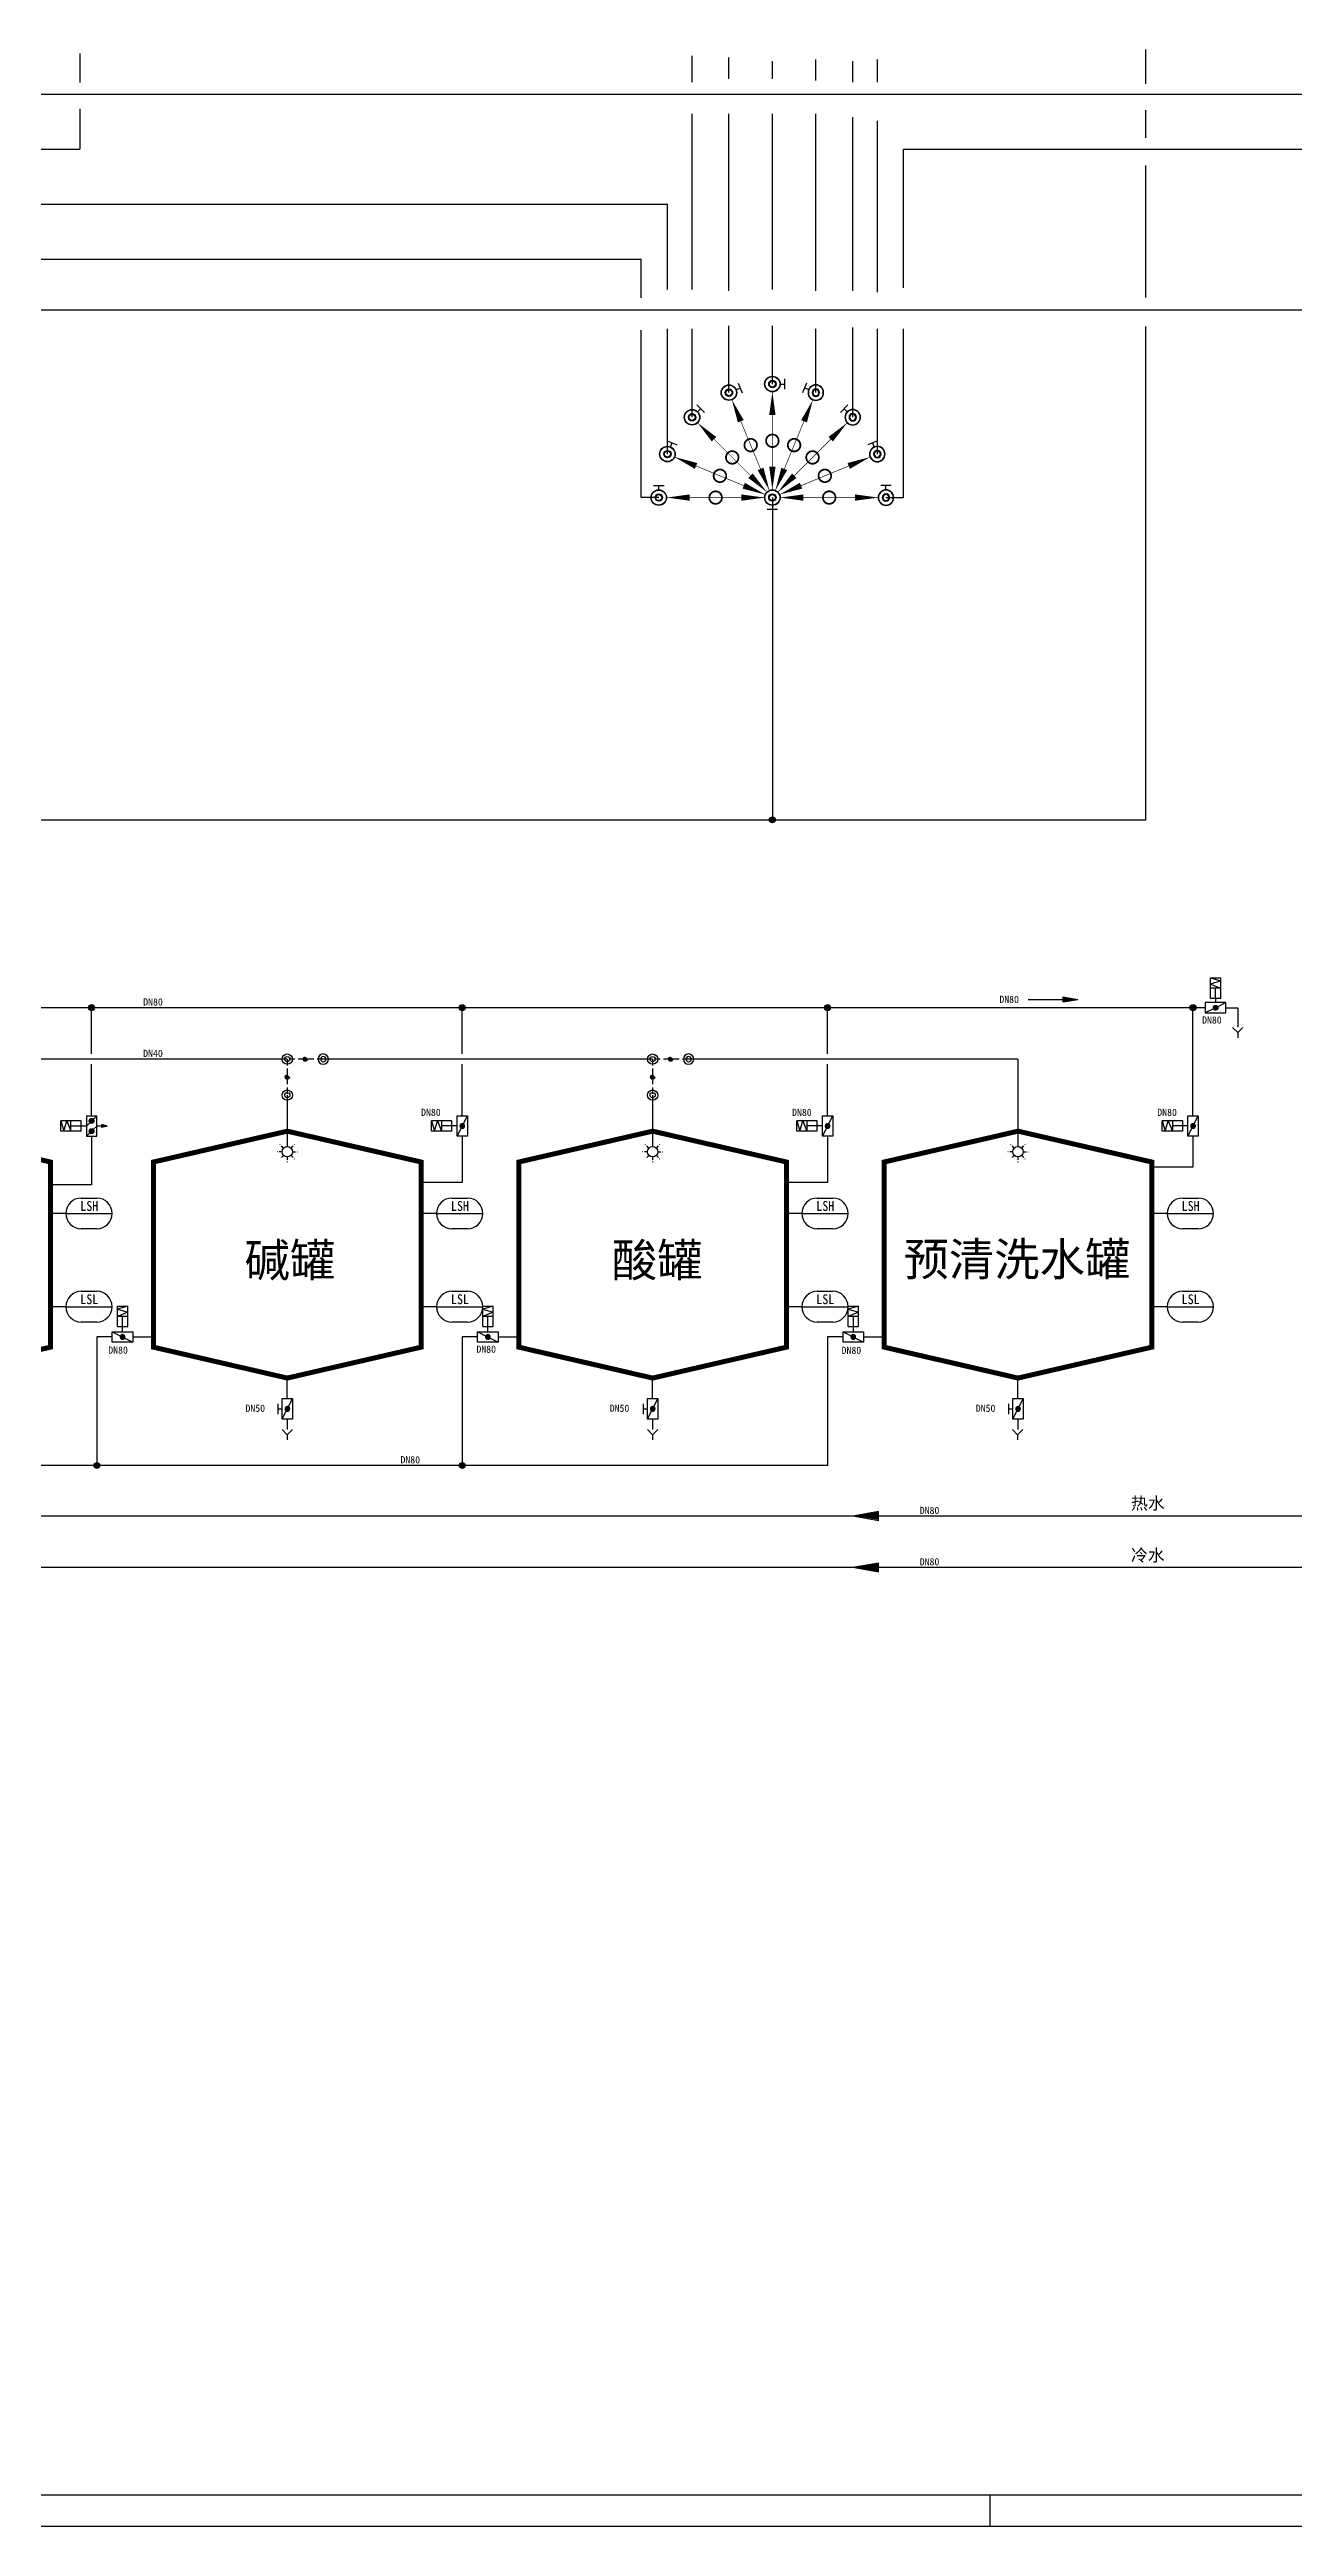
# Model space of a CAD drawing. Header units: millimetres. Extents: x 702 to 1891, y -286 to 555.
# Drawn here: x 1171.5 to 1369.2, y -286.1 to 107.7 of the extents above; entities that cross this region are included whole.
import ezdxf
from ezdxf.enums import TextEntityAlignment as Align

# ---------------------------------------------------------------- set-up
doc = ezdxf.new("R2010")
doc.units = ezdxf.units.MM
doc.header["$MEASUREMENT"] = 0
doc.linetypes.add('1', pattern=[0])
doc.linetypes.add('GESTRICHELT', pattern=[0.75, 0.5, -0.25])
doc.layers.get('0').update_dxf_attribs({"linetype": 'CONTINUOUS'})
for name, color, linetype in [('CIP', 24, 'CONTINUOUS'), ('DUENN', 7, 'CONTINUOUS'), ('GESTRICHELT', 6, 'GESTRICHELT'), ('SYMBOLE', 3, 'CONTINUOUS'), ('TEXT', 7, 'CONTINUOUS')]:
    doc.layers.add(name, color=color, linetype=linetype)

# ---------------------------------------------------------------- blocks, each defined once
blk = doc.blocks.new('A$C0B47380F')
for p, q in [((1184, 5), (20, 5)), ((619, 5), (619, 0)), ((1189, 0), (0, 0))]:
    blk.add_line(p, q)
blk = doc.blocks.new('P')
at = {"color": 3, "linetype": 'Continuous'}
for p, q in [((0, 2.2), (12.5, 0)), ((0, -2.2), (0, 2.2)), ((0, 1.7), (9.8, 0)), ((0, 1.3), (7.1, 0)), ((0, 0.8), (4.4, 0)), ((0, 0.3), (1.7, 0)), ((0, 0), (12.5, 0)), ((0, -2.2), (12.5, 0)), ((0, -0.3), (1.7, 0)), ((0, -0.8), (4.4, 0)), ((0, -1.3), (7.1, 0)), ((0, -1.7), (9.8, 0))]:
    blk.add_line(p, q, dxfattribs=at)
blk = doc.blocks.new('P501')
at = {"color": 3}
for radius in [2.5, 1.25]:
    blk.add_circle((0, 0), radius, dxfattribs=at)
blk = doc.blocks.new('K587')
at = {"color": 3, "linetype": '1'}
for p, q in [((0, 2.5), (10, 2.5)), ((0, -2.5), (0, 2.5)), ((0, 2.5), (4, 0.5)), ((2.5, 4.5), (7.5, 4.5)), ((3.867323, 0.097151), (3.860403, -0.016551)), ((3.862499, 0.041555), (4.918846, 1.097903)), ((3.862618, -0.099747), (5.060149, 1.097784)), ((3.885673, 0.209575), (3.867323, 0.097151)), ((3.877821, -0.225965), (5.186367, 1.08258)), ((3.884744, 0.205221), (4.75518, 1.075658)), ((3.915266, 0.319575), (3.885673, 0.209575)), ((3.904503, -0.340705), (5.301106, 1.055899)), ((3.955801, 0.426031), (3.915266, 0.319575)), ((3.940591, -0.446038), (5.40644, 1.019811)), ((3.949481, 0.41138), (4.549022, 1.010921)), ((4.006864, 0.527857), (3.955801, 0.426031)), ((3.984798, -0.543252), (5.503654, 0.975603)), ((4.067934, 0.624014), (4.006864, 0.527857)), ((4.036295, -0.633177), (5.593579, 0.924107)), ((4.13839, 0.713524), (4.067934, 0.624014)), ((4.09455, -0.716344), (5.676745, 0.865852)), ((4.217512, 0.795472), (4.13839, 0.713524)), ((4.159246, -0.793069), (5.753471, 0.801156)), ((4.304495, 0.869024), (4.217512, 0.795472)), ((4.230237, -0.863499), (5.823901, 0.730165)), ((4.398451, 0.93343), (4.304495, 0.869024)), ((4.30753, -0.927627), (5.888028, 0.652871)), ((4.391286, -0.985292), (5.945694, 0.569116)), ((4.498423, 0.988033), (4.398451, 0.93343)), ((4.481838, -1.036162), (5.996564, 0.478564)), ((4.603391, 1.032277), (4.498423, 0.988033)), ((4.579739, -1.079682), (6.040084, 0.380662)), ((4.712286, 1.065711), (4.603391, 1.032277)), ((4.685853, -1.114989), (6.075391, 0.274548)), ((4.823997, 1.087993), (4.712286, 1.065711)), ((4.80152, -1.140744), (6.101145, 0.158881)), ((4.937386, 1.098897), (4.823997, 1.087993)), ((4.928909, -1.154777), (6.115178, 0.031493)), ((5.051296, 1.098312), (4.937386, 1.098897)), ((5, 4.5), (5, 2.5)), ((5.164567, 1.086243), (5.051296, 1.098312)), ((5.276043, 1.062813), (5.164567, 1.086243)), ((5.384588, 1.028262), (5.276043, 1.062813)), ((5.489096, 0.982942), (5.384588, 1.028262)), ((5.588502, 0.927313), (5.489096, 0.982942)), ((5.681791, 0.861945), (5.588502, 0.927313)), ((5.768013, 0.787503), (5.681791, 0.861945)), ((5.846289, 0.704745), (5.768013, 0.787503)), ((5.915821, 0.614517), (5.846289, 0.704745)), ((5.975899, 0.517736), (5.915821, 0.614517)), ((6.025913, 0.415391), (5.975899, 0.517736)), ((6.065351, 0.308524), (6.025913, 0.415391)), ((6.093812, 0.198225), (6.065351, 0.308524)), ((6.111005, 0.085618), (6.093812, 0.198225)), ((6.116756, -0.028148), (6.111005, 0.085618)), ((10, 2.5), (10, -2.5)), ((10, -2.5), (0, -2.5)), ((3.860403, -0.016551), (3.864984, -0.13037)), ((3.864984, -0.13037), (3.881019, -0.243148)), ((3.881019, -0.243148), (3.908345, -0.353734)), ((3.908345, -0.353734), (3.946682, -0.461)), ((3.946682, -0.461), (3.995641, -0.563854)), ((3.995641, -0.563854), (4.054722, -0.661247)), ((4.054722, -0.661247), (4.123322, -0.752186)), ((4.123322, -0.752186), (4.200743, -0.835743)), ((4.200743, -0.835743), (4.286196, -0.911068)), ((4.286196, -0.911068), (4.378808, -0.977392)), ((4.378808, -0.977392), (4.477636, -1.034039)), ((4.477636, -1.034039), (4.581673, -1.080431)), ((4.581673, -1.080431), (4.689857, -1.116097)), ((4.689857, -1.116097), (4.801087, -1.140671)), ((4.801087, -1.140671), (4.914227, -1.153904)), ((4.914227, -1.153904), (5.028126, -1.15566)), ((5.028126, -1.15566), (5.14162, -1.145922)), ((5.07183, -1.153276), (6.113678, -0.111429)), ((5.14162, -1.145922), (5.253555, -1.124789)), ((5.238125, -1.128403), (6.088805, -0.277723)), ((5.253555, -1.124789), (5.362787, -1.092477)), ((5.362787, -1.092477), (5.468205, -1.049314)), ((5.450509, -1.05744), (6.017842, -0.490107)), ((5.468205, -1.049314), (5.568733, -0.995741)), ((5.568733, -0.995741), (5.663346, -0.932304)), ((5.663346, -0.932304), (5.75108, -0.85965)), ((5.75108, -0.85965), (5.831041, -0.77852)), ((5.831041, -0.77852), (5.902413, -0.689739)), ((5.902413, -0.689739), (5.964469, -0.594215)), ((5.964469, -0.594215), (6.016575, -0.492919)), ((6, -0.5), (10, -2.5)), ((6.016575, -0.492919), (6.058202, -0.386886)), ((6.058202, -0.386886), (6.088925, -0.277195)), ((6.088925, -0.277195), (6.108429, -0.164966)), ((6.108429, -0.164966), (6.116517, -0.051341)), ((6.116517, -0.051341), (6.116756, -0.028148))]:
    blk.add_line(p, q, dxfattribs=at)
blk = doc.blocks.new('00582')
at = {"layer": 'SYMBOLE'}
for p, q in [((-2.5, 2.5), (0, 0)), ((0, 0), (2.5, 2.5)), ((0, 0), (0, -2.5))]:
    blk.add_line(p, q, dxfattribs=at)
blk = doc.blocks.new('K667')
at = {"color": 3, "linetype": '1'}
for p, q in [((2.5, 15), (7.5, 15)), ((7.5, 15), (2.5, 13.5)), ((2.5, 5), (2.5, 15)), ((2.5, 13.5), (7.5, 12)), ((7.5, 5), (7.5, 15)), ((0, 2.5), (10, 2.5)), ((0, 2.5), (10, -2.5)), ((0, -2.5), (0, 2.5)), ((7.5, 12), (2.5, 10)), ((7.5, 10), (2.5, 10)), ((2.5, 5), (7.5, 5)), ((3.867323, 0.097151), (3.860403, -0.016551)), ((3.862499, 0.041555), (4.918846, 1.097903)), ((3.862618, -0.099747), (5.060149, 1.097784)), ((3.885673, 0.209575), (3.867323, 0.097151)), ((3.877821, -0.225965), (5.186367, 1.08258)), ((3.884744, 0.205221), (4.75518, 1.075658)), ((3.915266, 0.319575), (3.885673, 0.209575)), ((3.904503, -0.340705), (5.301106, 1.055899)), ((3.955801, 0.426031), (3.915266, 0.319575)), ((3.940591, -0.446038), (5.40644, 1.019811)), ((3.949481, 0.41138), (4.549022, 1.010921)), ((4.006864, 0.527857), (3.955801, 0.426031)), ((3.984798, -0.543252), (5.503654, 0.975603)), ((4.067934, 0.624014), (4.006864, 0.527857)), ((4.036295, -0.633177), (5.593579, 0.924107)), ((4.13839, 0.713524), (4.067934, 0.624014)), ((4.09455, -0.716344), (5.676745, 0.865852)), ((4.217512, 0.795472), (4.13839, 0.713524)), ((4.159246, -0.793069), (5.753471, 0.801156)), ((4.304495, 0.869024), (4.217512, 0.795472)), ((4.230237, -0.863499), (5.823901, 0.730165)), ((4.398451, 0.93343), (4.304495, 0.869024)), ((4.30753, -0.927627), (5.888028, 0.652871)), ((4.391286, -0.985292), (5.945694, 0.569116)), ((4.498423, 0.988033), (4.398451, 0.93343)), ((4.481838, -1.036162), (5.996564, 0.478564)), ((4.603391, 1.032277), (4.498423, 0.988033)), ((4.579739, -1.079682), (6.040084, 0.380662)), ((4.712286, 1.065711), (4.603391, 1.032277)), ((4.685853, -1.114989), (6.075391, 0.274548)), ((4.823997, 1.087993), (4.712286, 1.065711)), ((4.80152, -1.140744), (6.101145, 0.158881)), ((4.937386, 1.098897), (4.823997, 1.087993)), ((4.928909, -1.154777), (6.115178, 0.031493)), ((5.051296, 1.098312), (4.937386, 1.098897)), ((5, 5), (5, 10)), ((5, 2.5), (5, 5)), ((5.164567, 1.086243), (5.051296, 1.098312)), ((5.276043, 1.062813), (5.164567, 1.086243)), ((5.384588, 1.028262), (5.276043, 1.062813)), ((5.489096, 0.982942), (5.384588, 1.028262)), ((5.588502, 0.927313), (5.489096, 0.982942)), ((5.681791, 0.861945), (5.588502, 0.927313)), ((5.768013, 0.787503), (5.681791, 0.861945)), ((5.846289, 0.704745), (5.768013, 0.787503)), ((5.915821, 0.614517), (5.846289, 0.704745)), ((5.975899, 0.517736), (5.915821, 0.614517)), ((6.025913, 0.415391), (5.975899, 0.517736)), ((6.065351, 0.308524), (6.025913, 0.415391)), ((6.093812, 0.198225), (6.065351, 0.308524)), ((6.111005, 0.085618), (6.093812, 0.198225)), ((6.116756, -0.028148), (6.111005, 0.085618)), ((10, 2.5), (10, -2.5)), ((10, -2.5), (0, -2.5)), ((3.860403, -0.016551), (3.864984, -0.13037)), ((3.864984, -0.13037), (3.881019, -0.243148)), ((3.881019, -0.243148), (3.908345, -0.353734)), ((3.908345, -0.353734), (3.946682, -0.461)), ((3.946682, -0.461), (3.995641, -0.563854)), ((3.995641, -0.563854), (4.054722, -0.661247)), ((4.054722, -0.661247), (4.123322, -0.752186)), ((4.123322, -0.752186), (4.200743, -0.835743)), ((4.200743, -0.835743), (4.286196, -0.911068)), ((4.286196, -0.911068), (4.378808, -0.977392)), ((4.378808, -0.977392), (4.477636, -1.034039)), ((4.477636, -1.034039), (4.581673, -1.080431)), ((4.581673, -1.080431), (4.689857, -1.116097)), ((4.689857, -1.116097), (4.801087, -1.140671)), ((4.801087, -1.140671), (4.914227, -1.153904)), ((4.914227, -1.153904), (5.028126, -1.15566)), ((5.028126, -1.15566), (5.14162, -1.145922)), ((5.07183, -1.153276), (6.113678, -0.111429)), ((5.14162, -1.145922), (5.253555, -1.124789)), ((5.238125, -1.128403), (6.088805, -0.277723)), ((5.253555, -1.124789), (5.362787, -1.092477)), ((5.362787, -1.092477), (5.468205, -1.049314)), ((5.450509, -1.05744), (6.017842, -0.490107)), ((5.468205, -1.049314), (5.568733, -0.995741)), ((5.568733, -0.995741), (5.663346, -0.932304)), ((5.663346, -0.932304), (5.75108, -0.85965)), ((5.75108, -0.85965), (5.831041, -0.77852)), ((5.831041, -0.77852), (5.902413, -0.689739)), ((5.902413, -0.689739), (5.964469, -0.594215)), ((5.964469, -0.594215), (6.016575, -0.492919)), ((6.016575, -0.492919), (6.058202, -0.386886)), ((6.058202, -0.386886), (6.088925, -0.277195)), ((6.088925, -0.277195), (6.108429, -0.164966)), ((6.108429, -0.164966), (6.116517, -0.051341)), ((6.116517, -0.051341), (6.116756, -0.028148))]:
    blk.add_line(p, q, dxfattribs=at)
blk = doc.blocks.new('T961')
at = {"color": 6, "linetype": 'GESTRICHELT', "ltscale": 3}
for p, q in [((-2.5, 0), (-5, 0)), ((-1.8, 1.8), (-3.5, 3.5)), ((1.8, 1.8), (3.5, 3.5)), ((2.5, 0), (5, 0)), ((-1.8, -1.8), (-3.5, -3.5)), ((0, -2.5), (0, -5)), ((1.8, -1.8), (3.5, -3.5))]:
    blk.add_line(p, q, dxfattribs=at)
at = {"color": 3}
blk.add_circle((0, 0), 2.5, dxfattribs=at)
blk = doc.blocks.new('A$C41CB2FE5')
at = {"layer": 'SYMBOLE'}
for p, q in [((-1.14, 2.07), (0, 2.07)), ((0, 3.46), (0, 0.68))]:
    blk.add_line(p, q, dxfattribs=at)
for radius in [2.07, 1.98, 0.98, 0.814]:
    blk.add_circle((-3.21, 2.07), radius, dxfattribs=at)

msp = doc.modelspace()

# ---------------------------------------------------------------- hatches: boundary and pattern name
h = msp.add_hatch(color=6)
h.paths.add_polyline_path([(1212.48, -52.8, 1), (1211.82, -52.8)])
h.paths.add_polyline_path([(1212.48, -52.8), (1211.82, -52.8, 1)])
h.paths.add_polyline_path([(1209.29, -55.33, 0.414214), (1208.96, -55.66, 0.414214), (1209.29, -55.99)])
h.paths.add_polyline_path([(1209.29, -55.99, 0.414214), (1209.61, -55.66, 0.414214), (1209.29, -55.33)])
h = msp.add_hatch(color=6)
h.paths.add_polyline_path([(1270.54, -52.8, 1), (1269.88, -52.8)])
h.paths.add_polyline_path([(1270.54, -52.8), (1269.88, -52.8, 1)])
h.paths.add_polyline_path([(1267.35, -55.33, 0.414214), (1267.02, -55.66, 0.414214), (1267.35, -55.99)])
h.paths.add_polyline_path([(1267.35, -55.99, 0.414214), (1267.68, -55.66, 0.414214), (1267.35, -55.33)])
at = {"layer": 'SYMBOLE', "linetype": 'Continuous'}
h = msp.add_hatch(dxfattribs=at)
h.set_pattern_fill('ANSI37', color=256, scale=0.196268, angle=90, style=0)
h.set_pattern_definition([(135, (1524.117466, -328.333985), (-0.0173477799, -0.0173477799), []), (225, (1524.117466, -328.333985), (0.0173477799, -0.0173477799), [])])
h.paths.add_polyline_path([(1178.56, -62.61, 1), (1177.81, -62.61, 1)])
h = msp.add_hatch(dxfattribs=at)
h.set_pattern_fill('ANSI37', color=256, scale=0.392535, angle=90, style=0)
h.set_pattern_definition([(135, (1524.117466, -328.333985), (-0.03469556, -0.03469556), []), (225, (1524.117466, -328.333985), (0.03469556, -0.03469556), [])])
h.paths.add_polyline_path([(1178.56, -64.25, 1), (1177.81, -64.25, 1)])
at = {"layer": 'TEXT'}
for points in [[(1286.86, -14.76, 1), (1285.91, -14.76, 1)], [(1178.66, -44.62, 1), (1177.71, -44.62, 1)], [(1237.57, -44.62, 1), (1236.62, -44.62, 1)], [(1295.63, -44.62, 1), (1294.68, -44.62, 1)], [(1353.69, -44.62, 1), (1352.74, -44.62, 1)], [(1179.5, -117.4, 1), (1178.55, -117.4, 1)], [(1237.57, -117.4, 1), (1236.62, -117.4, 1)]]:
    msp.add_hatch(color=256, dxfattribs=at).paths.add_polyline_path(points)

# ---------------------------------------------------------------- linework, layer by layer
at = {"color": 42}
for p, q in [((1273.62, 102.5), (1273.62, 106.69)), ((1279.47, 103.06), (1279.47, 106.41)), ((1345.74, 102.24), (1345.74, 107.7)), ((1286.38, 103.06), (1286.38, 105.85)), ((1293.29, 102.78), (1293.29, 106.13)), ((1299.14, 102.5), (1299.14, 105.85)), ((1303.06, 102.5), (1303.06, 106.13)), ((1273.62, 69.57), (1273.62, 97.48)), ((1279.47, 69.34), (1279.47, 97.48)), ((1286.38, 69.57), (1286.38, 97.48)), ((1293.29, 69.34), (1293.29, 97.48)), ((1299.14, 69.34), (1299.14, 96.92)), ((1303.06, 69.12), (1303.06, 96.36)), ((1345.74, 93.64), (1345.74, 98.05)), ((1307.21, 91.86), (1704.11, 91.86)), ((1307.21, 69.79), (1307.21, 91.86)), ((1345.74, 68.26), (1345.74, 89.24)), ((1146.01, 83.12), (1269.71, 83.12)), ((1269.71, 69.57), (1269.71, 83.12)), ((1112.54, 74.38), (1265.55, 74.38)), ((1265.55, 68.22), (1265.55, 74.38)), ((1265.55, 36.47), (1265.55, 63.08)), ((1269.71, 43.38), (1269.71, 63.3)), ((1273.62, 49.24), (1273.62, 63.3)), ((1279.47, 53.15), (1279.47, 63.75)), ((1286.38, 54.52), (1286.38, 63.75)), ((1293.29, 53.15), (1293.29, 63.3)), ((1299.14, 49.24), (1299.14, 63.53)), ((1303.06, 43.38), (1303.06, 63.3)), ((1307.21, 36.47), (1307.21, 63.3)), ((1345.74, -14.76), (1345.74, 63.65)), ((1286.38, 36.47), (1286.38, -14.76)), ((1054.73, -14.76), (1345.74, -14.76)), ((1294.31, -44.62), (1054.73, -44.62)), ((1353.22, -44.62), (1132.42, -44.62)), ((1178.18, -51.98), (1178.18, -44.62)), ((1237.09, -51.98), (1237.09, -44.62)), ((1295.15, -51.98), (1295.15, -44.62)), ((1353.22, -61.79), (1353.22, -44.62)), ((1355.18, -44.62), (1353.22, -44.62)), ((1358.45, -44.62), (1360.33, -44.62)), ((1360.33, -44.62), (1360.33, -47.7)), ((1178.18, -61.79), (1178.18, -53.62)), ((1237.09, -61.79), (1237.09, -53.62)), ((1295.15, -61.79), (1295.15, -53.62)), ((1178.18, -65.06), (1178.18, -72.77)), ((1237.09, -65.06), (1237.09, -72.42)), ((1295.15, -65.06), (1295.15, -72.42)), ((1353.22, -65.06), (1353.22, -69.97)), ((1353.22, -69.97), (1346.67, -69.97)), ((1178.18, -72.77), (1171.59, -72.77)), ((1237.09, -72.42), (1230.55, -72.42)), ((1295.15, -72.42), (1288.61, -72.42))]:
    msp.add_line(p, q, dxfattribs=at)
at = {"color": 111}
msp.add_line((1014.88, 100.6), (1719.71, 100.6), dxfattribs=at)
at = {"color": 6}
msp.add_line((975.84, 66.33), (1425.89, 66.33), dxfattribs=at)
for p, q in [((1268.33, 36.47), (1265.55, 36.47)), ((1304.43, 36.47), (1307.21, 36.47)), ((1327.04, -43.3), (1332.59, -43.3))]:
    msp.add_line(p, q)
at = {"color": 3, "linetype": '1'}
for p, q in [((1357.64, -43.15), (1356, -43.15)), ((1356.82, -43.15), (1356.82, -43.8)), ((1355.18, -43.8), (1355.18, -45.44)), ((1358.45, -43.8), (1355.18, -43.8)), ((1356.49, -44.78), (1355.18, -45.44)), ((1355.18, -45.44), (1358.45, -45.44)), ((1356.45, -44.63), (1356.46, -44.59)), ((1356.84, -45), (1356.45, -44.61)), ((1356.45, -44.64), (1356.45, -44.63)), ((1356.46, -44.67), (1356.45, -44.64)), ((1356.8, -45), (1356.45, -44.66)), ((1356.46, -44.55), (1356.47, -44.52)), ((1356.46, -44.59), (1356.46, -44.55)), ((1356.88, -44.99), (1356.46, -44.57)), ((1356.46, -44.71), (1356.46, -44.67)), ((1356.47, -44.75), (1356.46, -44.71)), ((1356.74, -44.99), (1356.46, -44.71)), ((1356.47, -44.52), (1356.48, -44.48)), ((1356.92, -44.98), (1356.47, -44.53)), ((1356.49, -44.78), (1356.47, -44.75)), ((1356.48, -44.48), (1356.5, -44.45)), ((1356.96, -44.97), (1356.48, -44.5)), ((1356.99, -44.96), (1356.49, -44.46)), ((1356.5, -44.81), (1356.49, -44.78)), ((1356.67, -44.97), (1356.49, -44.78)), ((1356.5, -44.45), (1356.52, -44.42)), ((1356.52, -44.85), (1356.5, -44.81)), ((1357.02, -44.94), (1356.51, -44.43)), ((1356.52, -44.42), (1356.54, -44.39)), ((1356.55, -44.87), (1356.52, -44.85)), ((1357.05, -44.92), (1356.53, -44.41)), ((1356.54, -44.39), (1356.57, -44.36)), ((1357.07, -44.9), (1356.55, -44.38)), ((1356.57, -44.9), (1356.55, -44.87)), ((1356.57, -44.36), (1356.6, -44.34)), ((1357.09, -44.88), (1356.57, -44.36)), ((1356.6, -44.92), (1356.57, -44.9)), ((1356.6, -44.34), (1356.63, -44.32)), ((1357.12, -44.85), (1356.6, -44.34)), ((1356.63, -44.95), (1356.6, -44.92)), ((1356.63, -44.32), (1356.66, -44.3)), ((1357.13, -44.83), (1356.63, -44.32)), ((1356.67, -44.96), (1356.63, -44.95)), ((1357.15, -44.8), (1356.65, -44.3)), ((1356.66, -44.3), (1356.69, -44.28)), ((1356.7, -44.98), (1356.67, -44.96)), ((1356.69, -44.28), (1356.73, -44.27)), ((1357.17, -44.77), (1356.69, -44.29)), ((1356.74, -44.99), (1356.7, -44.98)), ((1357.18, -44.73), (1356.72, -44.27)), ((1356.73, -44.27), (1356.77, -44.26)), ((1356.77, -44.99), (1356.74, -44.99)), ((1357.19, -44.69), (1356.76, -44.27)), ((1356.77, -44.26), (1356.8, -44.26)), ((1356.81, -45), (1356.77, -44.99)), ((1356.8, -44.26), (1356.84, -44.26)), ((1357.19, -44.65), (1356.8, -44.26)), ((1356.85, -45), (1356.81, -45)), ((1356.84, -44.26), (1356.88, -44.26)), ((1357.19, -44.61), (1356.85, -44.26)), ((1356.88, -44.99), (1356.85, -45)), ((1356.88, -44.26), (1356.91, -44.27)), ((1356.92, -44.98), (1356.88, -44.99)), ((1357.18, -44.55), (1356.9, -44.27)), ((1356.91, -44.27), (1356.95, -44.28)), ((1356.96, -44.97), (1356.92, -44.98)), ((1356.95, -44.28), (1356.98, -44.3)), ((1356.99, -44.96), (1356.96, -44.97)), ((1357.16, -44.49), (1356.97, -44.29)), ((1356.98, -44.3), (1357.02, -44.31)), ((1357.02, -44.94), (1356.99, -44.96)), ((1357.02, -44.31), (1357.05, -44.34)), ((1357.05, -44.92), (1357.02, -44.94)), ((1357.05, -44.34), (1357.08, -44.36)), ((1357.08, -44.89), (1357.05, -44.92)), ((1357.08, -44.36), (1357.1, -44.39)), ((1357.11, -44.87), (1357.08, -44.89)), ((1357.1, -44.39), (1357.12, -44.42)), ((1357.13, -44.84), (1357.11, -44.87)), ((1357.12, -44.42), (1357.14, -44.45)), ((1357.15, -44.8), (1357.13, -44.84)), ((1357.14, -44.45), (1357.16, -44.48)), ((1358.45, -43.8), (1357.15, -44.46)), ((1357.16, -44.77), (1357.15, -44.8)), ((1357.16, -44.48), (1357.17, -44.52)), ((1357.18, -44.74), (1357.16, -44.77)), ((1357.17, -44.52), (1357.18, -44.55)), ((1357.18, -44.55), (1357.19, -44.59)), ((1357.19, -44.7), (1357.18, -44.74)), ((1357.19, -44.59), (1357.19, -44.63)), ((1357.19, -44.63), (1357.19, -44.66)), ((1357.19, -44.66), (1357.19, -44.7)), ((1358.45, -45.44), (1358.45, -43.8))]:
    msp.add_line(p, q, dxfattribs=at)
at = {"color": 225}
for p, q in [((1179.03, -96.96), (1179.03, -117.4)), ((1181.48, -96.96), (1179.03, -96.96)), ((1184.75, -96.96), (1188.02, -96.96))]:
    msp.add_line(p, q, dxfattribs=at)
at = {"color": 241}
for p, q in [((1237.09, -96.96), (1237.09, -117.4)), ((1239.54, -96.96), (1237.09, -96.96)), ((1242.82, -96.96), (1246.09, -96.96))]:
    msp.add_line(p, q, dxfattribs=at)
at = {"color": 4}
msp.add_line((1807.11, -125.45), (1048.12, -125.45), dxfattribs=at)
at = {"color": 163}
msp.add_line((1482.02, -133.62), (1103.81, -133.62), dxfattribs=at)
at = {"color": 3, "linetype": '1'}
for points in [[(1279.95, 52, 0, 1, 0), (1281.36, 48.6, 1, 1, 0)], [(1286.38, 53.28, 0, 1, 0), (1286.38, 49.6, 1, 1, 0)], [(1292.81, 52, 0, 1, 0), (1291.41, 48.6, 1, 1, 0)], [(1274.49, 48.36, 0, 1, 0), (1277.1, 45.76, 1, 1, 0)], [(1298.27, 48.36, 0, 1, 0), (1295.66, 45.76, 1, 1, 0)], [(1270.85, 42.91, 0, 1, 0), (1274.25, 41.5, 1, 1, 0)], [(1301.91, 42.91, 0, 1, 0), (1298.51, 41.5, 1, 1, 0)], [(1285.5, 37.35, 0, 1, 0), (1282.9, 39.95, 1, 1, 0)], [(1285.91, 37.62, 0, 1, 0), (1284.5, 41.02, 1, 1, 0)], [(1286.38, 37.71, 0, 1, 0), (1286.38, 41.39, 1, 1, 0)], [(1286.86, 37.62, 0, 1, 0), (1288.26, 41.02, 1, 1, 0)], [(1287.26, 37.35, 0, 1, 0), (1289.86, 39.95, 1, 1, 0)], [(1269.57, 36.47, 0, 1, 0), (1273.25, 36.47, 1, 1, 0)], [(1285.14, 36.47, 0, 1, 0), (1281.46, 36.47, 1, 1, 0)], [(1285.24, 36.95, 0, 1, 0), (1281.83, 38.36, 1, 1, 0)], [(1287.53, 36.95, 0, 1, 0), (1290.93, 38.36, 1, 1, 0)], [(1287.62, 36.47, 0, 1, 0), (1291.3, 36.47, 1, 1, 0)], [(1303.19, 36.47, 0, 1, 0), (1299.51, 36.47, 1, 1, 0)]]:
    msp.add_lwpolyline(points, format="xyseb", dxfattribs=at)
at = {"color": 6, "linetype": 'GESTRICHELT', "ltscale": 5, "const_width": 0.1}
for points in [[(1285.91, 37.62), (1279.95, 52)], [(1286.38, 37.71), (1286.38, 53.28)], [(1286.86, 37.62), (1292.81, 52)], [(1285.5, 37.35), (1274.49, 48.36)], [(1287.26, 37.35), (1298.27, 48.36)], [(1285.24, 36.95), (1270.85, 42.91)], [(1287.53, 36.95), (1301.91, 42.91)], [(1285.14, 36.47), (1269.57, 36.47)], [(1287.62, 36.47), (1303.19, 36.47)]]:
    msp.add_lwpolyline(points, dxfattribs=at)
at = {"const_width": 2}
for points in [[(1280.1, 42.95, -1), (1279.9, 42.75, -1), (1280.1, 42.95, -1)], [(1283.06, 44.86, -1), (1282.8, 44.76, -1), (1283.06, 44.86, -1)], [(1286.52, 45.5, -1), (1286.24, 45.5, -1), (1286.52, 45.5, -1)], [(1289.7, 44.86, 1), (1289.97, 44.76, 1), (1289.7, 44.86, 1)], [(1292.66, 42.95, 1), (1292.86, 42.75, 1), (1292.66, 42.95, 1)], [(1278.1, 40.06, -1), (1277.99, 39.8, -1), (1278.1, 40.06, -1)], [(1294.66, 40.06, 1), (1294.77, 39.8, 1), (1294.66, 40.06, 1)], [(1277.36, 36.61, -1), (1277.36, 36.33, -1), (1277.36, 36.61, -1)], [(1295.41, 36.61, 1), (1295.41, 36.33, 1), (1295.41, 36.61, 1)]]:
    msp.add_lwpolyline(points, format="xyb", dxfattribs=at)
at = {"layer": 'CIP'}
for p, q in [((1176.31, 107.05), (1176.31, 102.46)), ((1176.31, 98.25), (1176.31, 91.86)), ((1021.11, 91.86), (1176.31, 91.86)), ((1209.29, -52.8), (1156.1, -52.8)), ((1267.35, -52.8), (1215.01, -52.8)), ((1325.41, -52.8), (1273.07, -52.8)), ((1325.41, -52.8), (1325.41, -66.7)), ((1209.29, -58.52), (1209.29, -66.7)), ((1267.35, -58.52), (1267.35, -66.7)), ((1295.15, -96.96), (1295.15, -117.4)), ((1297.61, -96.96), (1295.15, -96.96)), ((1300.88, -96.96), (1304.15, -96.96)), ((1209.29, -106.77), (1209.29, -103.5)), ((1267.35, -106.77), (1267.35, -103.5)), ((1325.41, -106.77), (1325.41, -103.5)), ((1209.29, -110.04), (1209.29, -111.68)), ((1267.35, -110.04), (1267.35, -111.68)), ((1325.41, -110.04), (1325.41, -111.68)), ((1295.15, -117.4), (1125.87, -117.4))]:
    msp.add_line(p, q, dxfattribs=at)
at = {"layer": 'DUENN', "color": 1}
for p, q in [((1174.09, -77.33), (1171.64, -77.33)), ((1174.09, -77.33), (1181.45, -77.33)), ((1176.55, -74.88), (1179, -74.88)), ((1233, -77.33), (1230.55, -77.33)), ((1233, -77.33), (1240.36, -77.33)), ((1235.46, -74.88), (1237.91, -74.88)), ((1291.06, -77.33), (1288.61, -77.33)), ((1291.06, -77.33), (1298.42, -77.33)), ((1293.52, -74.88), (1295.97, -74.88)), ((1349.13, -77.33), (1346.67, -77.33)), ((1349.13, -77.33), (1356.49, -77.33)), ((1351.58, -74.88), (1354.03, -74.88)), ((1179, -79.78), (1176.55, -79.78)), ((1237.91, -79.78), (1235.46, -79.78)), ((1295.97, -79.78), (1293.52, -79.78)), ((1354.03, -79.78), (1351.58, -79.78)), ((1176.55, -89.71), (1179, -89.71)), ((1235.46, -89.71), (1237.91, -89.71)), ((1293.52, -89.71), (1295.97, -89.71)), ((1351.58, -89.71), (1354.03, -89.71)), ((1174.09, -92.16), (1171.64, -92.16)), ((1174.09, -92.16), (1181.45, -92.16)), ((1233, -92.16), (1230.55, -92.16)), ((1233, -92.16), (1240.36, -92.16)), ((1291.06, -92.16), (1288.61, -92.16)), ((1291.06, -92.16), (1298.42, -92.16)), ((1349.13, -92.16), (1346.67, -92.16)), ((1349.13, -92.16), (1356.49, -92.16)), ((1179, -94.61), (1176.55, -94.61)), ((1237.91, -94.61), (1235.46, -94.61)), ((1295.97, -94.61), (1293.52, -94.61)), ((1354.03, -94.61), (1351.58, -94.61))]:
    msp.add_line(p, q, dxfattribs=at)
at = {"layer": 'DUENN', "color": 1, "const_width": 0.792}
for points in [[(1150.38, -64.25), (1129.12, -69.15), (1129.12, -98.59), (1150.38, -103.5), (1171.64, -98.59), (1171.64, -69.15)], [(1209.29, -64.25), (1188.02, -69.15), (1188.02, -98.59), (1209.29, -103.5), (1230.55, -98.59), (1230.55, -69.15)], [(1267.35, -64.25), (1246.09, -69.15), (1246.09, -98.59), (1267.35, -103.5), (1288.61, -98.59), (1288.61, -69.15)], [(1325.41, -64.25), (1304.15, -69.15), (1304.15, -98.59), (1325.41, -103.5), (1346.67, -98.59), (1346.67, -69.15)]]:
    msp.add_lwpolyline(points, close=True, dxfattribs=at)
at = {"layer": 'DUENN', "color": 1}
for centre, start, end in [((1176.55, -77.33), 90, 270), ((1179, -77.33), 270, 90), ((1235.46, -77.33), 90, 270), ((1237.91, -77.33), 270, 90), ((1293.52, -77.33), 90, 270), ((1295.97, -77.33), 270, 90), ((1351.58, -77.33), 90, 270), ((1354.03, -77.33), 270, 90), ((1176.55, -92.16), 90, 270), ((1179, -92.16), 270, 90), ((1235.46, -92.16), 90, 270), ((1237.91, -92.16), 270, 90), ((1293.52, -92.16), 90, 270), ((1295.97, -92.16), 270, 90), ((1351.58, -92.16), 90, 270), ((1354.03, -92.16), 270, 90)]:
    msp.add_arc(centre, 2.45, start, end, dxfattribs=at)
at = {"layer": 'GESTRICHELT', "ltscale": 2}
for p, q in [((1209.29, -52.8), (1209.29, -58.52)), ((1215.01, -52.8), (1209.29, -52.8)), ((1267.35, -52.8), (1267.35, -58.52)), ((1273.07, -52.8), (1267.35, -52.8))]:
    msp.add_line(p, q, dxfattribs=at)
at = {"layer": 'GESTRICHELT', "ltscale": 3}
for centre in [(1212.15, -52.8), (1270.21, -52.8), (1209.29, -55.66), (1267.35, -55.66)]:
    msp.add_circle(centre, 0.327, dxfattribs=at)
at = {"layer": 'SYMBOLE'}
for p, q in [((1356, -39.88), (1357.64, -39.88)), ((1356, -43.15), (1356, -39.88)), ((1356, -39.88), (1357.64, -40.37)), ((1357.64, -40.37), (1356, -40.86)), ((1356, -40.86), (1357.64, -41.51)), ((1357.64, -41.51), (1356, -41.51)), ((1357.64, -43.15), (1356, -43.15)), ((1356.82, -43.15), (1356.82, -41.51)), ((1357.64, -43.15), (1357.64, -39.88)), ((1176.55, -62.61), (1173.28, -62.61)), ((1173.28, -62.61), (1173.77, -64.25)), ((1173.28, -64.25), (1173.28, -62.61)), ((1173.77, -64.25), (1174.26, -62.61)), ((1174.26, -62.61), (1174.91, -64.25)), ((1174.91, -64.25), (1174.91, -62.61)), ((1176.55, -64.25), (1176.55, -62.61)), ((1177.36, -61.79), (1179, -61.79)), ((1179, -61.79), (1177.36, -63.43)), ((1177.36, -61.79), (1177.36, -65.06)), ((1179, -65.06), (1179, -61.79)), ((1176.55, -64.25), (1173.28, -64.25)), ((1176.55, -63.43), (1174.91, -63.43)), ((1177.36, -63.43), (1176.06, -63.43)), ((1177.36, -65.06), (1177.92, -64.51)), ((1177.36, -65.06), (1179, -65.06)), ((1178.45, -63.98), (1179, -63.43)), ((1180.64, -63.43), (1179, -63.43)), ((1180.64, -63.43), (1179.82, -63.21)), ((1179.82, -63.65), (1179.82, -63.21)), ((1179.82, -63.32), (1180.64, -63.43)), ((1179.82, -63.54), (1180.64, -63.43)), ((1180.64, -63.43), (1179.82, -63.65))]:
    msp.add_line(p, q, dxfattribs=at)
for centre in [(1178.18, -62.61), (1178.18, -64.25)]:
    msp.add_circle(centre, 0.376, dxfattribs=at)
at = {"layer": 'TEXT'}
for centre in [(1286.38, -14.76), (1178.18, -44.62), (1237.09, -44.62), (1295.15, -44.62), (1353.22, -44.62), (1179.03, -117.4), (1237.09, -117.4)]:
    msp.add_circle(centre, 0.475, dxfattribs=at)

# ---------------------------------------------------------------- block references
msp.add_blockref('A$C0B47380F', (701.92, -286.06))
for name, p, xscale, yscale, zscale in [('A$C41CB2FE5', (1288.31, 53.28), 0.6000000000000227, 0.6000000000000227, 0.6), ('P', (1332.59, -43.3), 0.1869216428851201, 0.1869216428851201, 0.1869216428851201), ('00582', (1360.33, -48.59), -0.3271128750489599, 0.3271128750489599, 0.3271128750489599), ('P501', (1209.29, -52.8), 0.3271128750489599, 0.3271128750489599, 0.3271128750489599), ('P501', (1215.01, -52.8), -0.3271128750489599, 0.3271128750489599, 0.3271128750489599), ('P501', (1267.35, -52.8), 0.3271128750489599, 0.3271128750489599, 0.3271128750489599), ('P501', (1273.07, -52.8), -0.3271128750489599, 0.3271128750489599, 0.3271128750489599), ('P501', (1209.29, -58.52), 0.3271128750489599, 0.3271128750489599, 0.3271128750489599), ('P501', (1267.35, -58.52), 0.3271128750489599, 0.3271128750489599, 0.3271128750489599), ('T961', (1209.29, -67.52), 0.3271128750489599, 0.3271128750489599, 0.3271128750489599), ('T961', (1267.35, -67.52), 0.3271128750489599, 0.3271128750489599, 0.3271128750489599), ('T961', (1325.41, -67.52), 0.3271128750489599, 0.3271128750489599, 0.3271128750489599), ('K667', (1181.48, -96.96), 0.3271128750489599, 0.3271128750489599, 0.3271128750489599), ('K667', (1239.54, -96.96), 0.3271128750489599, 0.3271128750489599, 0.3271128750489599), ('K667', (1297.61, -96.96), 0.3271128750489599, 0.3271128750489599, 0.3271128750489599), ('00582', (1209.29, -112.5), 0.3271128750489599, 0.3271128750489599, 0.3271128750489599), ('00582', (1267.35, -112.5), 0.3271128750489599, 0.3271128750489599, 0.3271128750489599), ('00582', (1325.34, -112.5), 0.3271128750489599, 0.3271128750489599, 0.3271128750489599), ('P', (1303.26, -125.45), -0.3271128750489599, 0.3271128750489599, 0.3271128750489599), ('P', (1303.26, -133.62), -0.3271128750489599, 0.3271128750489599, 0.3271128750489599)]:
    msp.add_blockref(name, p, dxfattribs=dict(xscale=xscale, yscale=yscale, zscale=zscale))
for name, p, xscale, yscale, zscale, rotation in [('A$C41CB2FE5', (1275.86, 49.72), 0.6000000000000227, 0.6000000000000227, 0.6, 45), ('A$C41CB2FE5', (1281.73, 52.74), 0.6000000000000227, 0.6000000000000227, 0.6, 22.50000000000001), ('A$C41CB2FE5', (1291.03, 52.74), -0.6000000000000227, 0.6000000000000227, 0.6, 337.4999999999999), ('A$C41CB2FE5', (1296.91, 49.72), -0.6000000000000227, 0.6000000000000227, 0.6, 315), ('A$C41CB2FE5', (1271.59, 44.69), 0.6000000000000227, 0.6000000000000227, 0.6, 67.5), ('A$C41CB2FE5', (1301.17, 44.69), -0.6000000000000227, 0.6000000000000227, 0.6, 292.5000000000001), ('A$C41CB2FE5', (1269.57, 38.4), 0.6000000000000227, 0.6000000000000227, 0.6, 90), ('A$C41CB2FE5', (1285.14, 34.55), 0.6000000000000227, 0.6000000000000227, 0.6, 270), ('A$C41CB2FE5', (1303.19, 38.4), -0.6000000000000227, 0.6000000000000227, 0.6, 270), ('K667', (1237.09, -65.06), 0.3271128750489599, 0.3271128750489599, 0.3271128750489599, 89.99999999999999), ('K667', (1295.15, -65.06), 0.3271128750489599, 0.3271128750489599, 0.3271128750489599, 89.99999999999999), ('K667', (1353.22, -65.06), 0.3271128750489599, 0.3271128750489599, 0.3271128750489599, 89.99999999999999), ('K587', (1209.29, -110.04), 0.3271128750489599, 0.3271128750489599, 0.3271128750489599, 89.99999999999999), ('K587', (1267.35, -110.04), 0.3271128750489599, 0.3271128750489599, 0.3271128750489599, 89.99999999999999), ('K587', (1325.41, -110.04), 0.3271128750489599, 0.3271128750489599, 0.3271128750489599, 89.99999999999999)]:
    msp.add_blockref(name, p, dxfattribs=dict(xscale=xscale, yscale=yscale, zscale=zscale, rotation=rotation))

# ---------------------------------------------------------------- texts
at = {"char_height": 5.28, "width": 39.6, "attachment_point": 5}
for s, insert in [('\\f宋体|b0|i0|c134|p2;碱罐', (1209.7, -85.05)), ('\\f宋体|b0|i0|c134|p2;酸罐', (1268.06, -85.05)), ('\\f宋体|b0|i0|c134|p2;预清洗水罐', (1325.24, -84.9))]:
    msp.add_mtext(s, dxfattribs=dict(at, insert=insert))
at = {"color": 0, "linetype": 'GESTRICHELT', "char_height": 1.9627, "width": 25.8464, "attachment_point": 5}
for s, insert in [('\\f宋体|b0|i0|c134|p2;热水', (1346.05, -123.5)), ('\\f宋体|b0|i0|c134|p2;冷水', (1346.05, -131.76))]:
    msp.add_mtext(s, dxfattribs=dict(at, insert=insert))
at = {"layer": 'TEXT'}
for s, p in [('DN80', (1186.39, -44.62)), ('DN80', (1322.45, -44.21)), ('DN80', (1354.67, -47.49)), ('DN40', (1186.39, -52.8)), ('DN80', (1230.55, -62.17)), ('DN80', (1289.51, -62.17)), ('DN80', (1347.55, -62.17)), ('DN80', (1239.34, -99.82)), ('DN80', (1180.84, -99.97)), ('DN80', (1297.38, -100)), ('DN50', (1202.64, -109.21)), ('DN50', (1260.53, -109.21)), ('DN50', (1318.7, -109.21)), ('DN80', (1227.28, -117.4)), ('DN80', (1309.8, -125.45)), ('DN80 ', (1309.8, -133.62))]:
    msp.add_text(s, height=1.145, dxfattribs=at).set_placement(p, align=Align.BOTTOM_LEFT)
at = {"layer": 'TEXT', "width": 0.9}
for s, p in [('LSH', (1177.82, -76.14)), ('LSH', (1236.73, -76.14)), ('LSH', (1294.79, -76.14)), ('LSH', (1352.85, -76.14)), ('LSL', (1177.82, -90.97)), ('LSL', (1236.73, -90.97)), ('LSL', (1294.79, -90.97)), ('LSL', (1352.85, -90.97))]:
    msp.add_text(s, height=1.558, dxfattribs=at).set_placement(p, align=Align.MIDDLE_CENTER)

doc.saveas('drawing.dxf')
